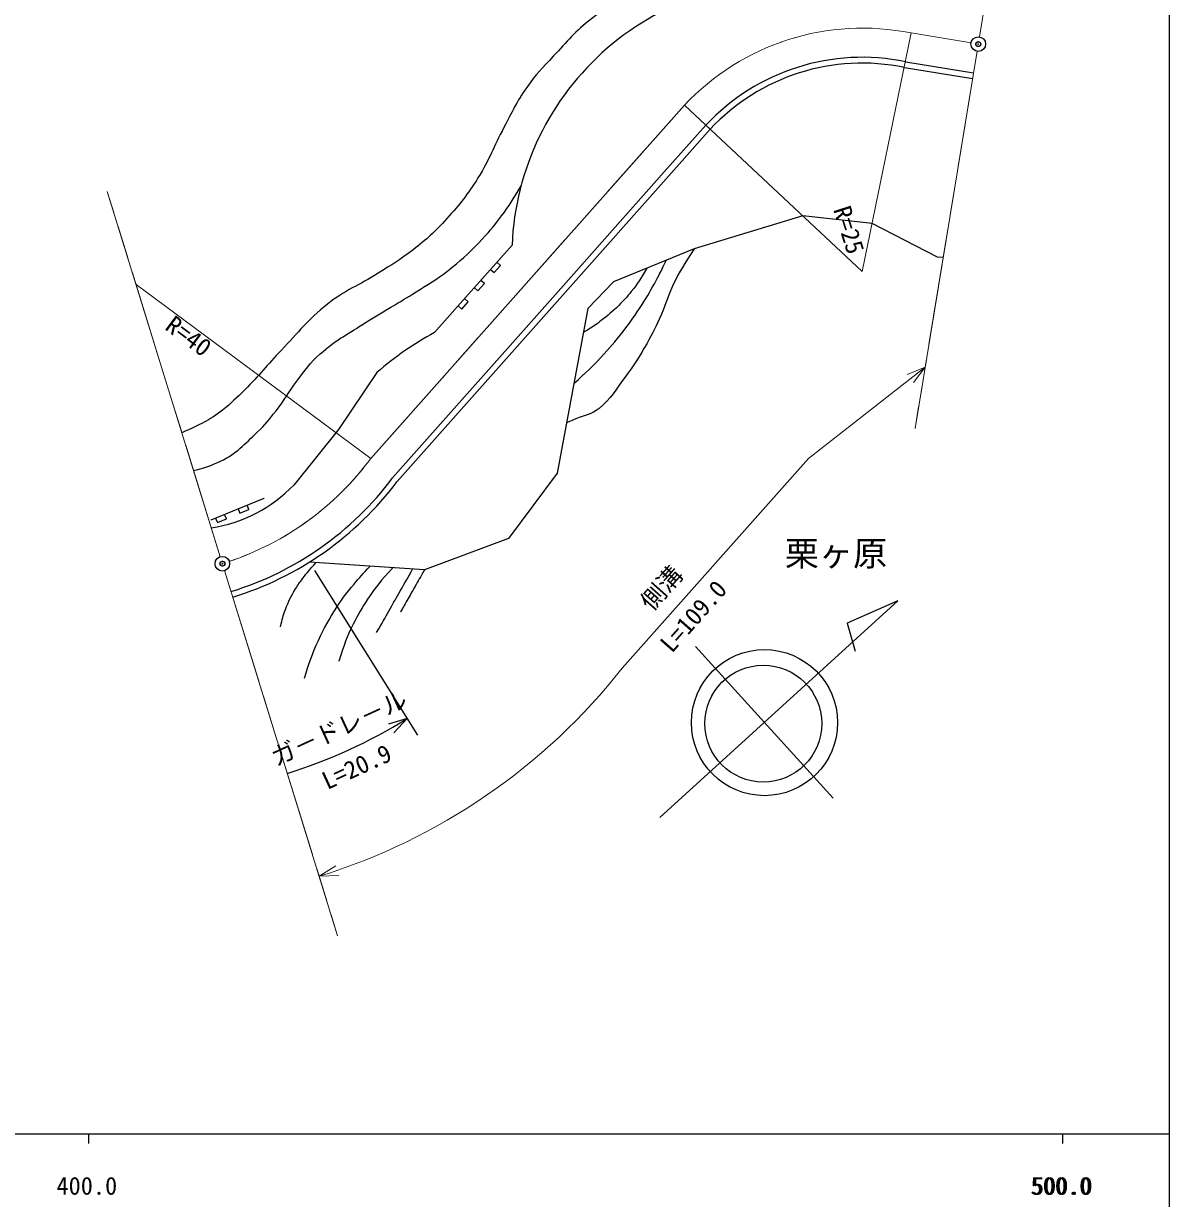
# Model space of a CAD drawing. Units: millimetres on the paper, with parts at other scales. Extents: x 40 to 680, y 20 to 380.
# Drawn here: x 461.3 to 579, y 198.4 to 319 of the extents above; entities that cross this region are included whole.
import ezdxf
from ezdxf.enums import TextEntityAlignment as Align

# ---------------------------------------------------------------- set-up
doc = ezdxf.new("R2010")
doc.units = ezdxf.units.MM
doc.header["$PDMODE"] = 32
doc.header["$PDSIZE"] = 0.5
doc.linetypes.add('CHAIN', pattern=[18.5, 12, -1.5, 3.5, -1.5])
for name, color, linetype, lineweight in [('M-BGD', 7, 'Continuous', 25), ('M-BMK', 2, 'CHAIN', 13), ('M-BMK-SRVR', 3, 'Continuous', 25), ('M-STR-HTXT', 7, 'Continuous', 13), ('M-STR-STRC', 7, 'Continuous', 25), ('M-TTL-BAND', 7, 'Continuous', 25), ('作業ﾚｲﾔ1', 7, 'Continuous', 13)]:
    doc.layers.add(name, color=color, linetype=linetype, lineweight=lineweight)
doc.layers.add('M-OTRS', color=6, linetype='Continuous')
doc.styles.add('@ＭＳ ゴシック', font='')
doc.styles.add('ＭＳ ゴシック', font='')
doc.styles.get('@ＭＳ ゴシック').set_extended_font_data('@MS Gothic')
doc.styles.get('ＭＳ ゴシック').set_extended_font_data('MS Gothic')

msp = doc.modelspace()

# ---------------------------------------------------------------- linework, layer by layer
at = {"layer": 'M-BGD'}
for p, q in [((551.915, 315.056), (558.881, 313.911)), ((551.806, 314.466), (558.784, 313.319)), ((531.396, 308.542), (527.132, 303.74)), ((531.834, 308.132), (527.581, 303.341)), ((527.132, 303.74), (516.507, 291.777)), ((527.581, 303.341), (516.956, 291.378)), ((541.35, 299.23), (530.199, 295.833)), ((548.487, 298.457), (541.35, 299.23)), ((555.176, 294.985), (548.487, 298.457)), ((505.634, 289.624), (511.498, 296.226)), ((530.199, 295.833), (521.901, 292.447)), ((510.324, 294.151), (509.95, 294.483)), ((555.764, 294.95), (555.176, 294.985)), ((509.286, 293.736), (509.66, 293.404)), ((509.66, 293.404), (510.324, 294.151)), ((508, 291.535), (508.664, 292.282)), ((508.664, 292.282), (508.29, 292.614)), ((521.901, 292.447), (519.277, 289.738)), ((516.507, 291.777), (499.242, 272.337)), ((516.956, 291.378), (499.707, 271.957)), ((507.004, 290.413), (506.63, 290.745)), ((507.626, 291.867), (508, 291.535)), ((505.634, 289.624), (503.529, 287.254)), ((505.966, 289.997), (506.34, 289.665)), ((506.34, 289.665), (507.004, 290.413)), ((519.277, 289.738), (516.143, 272.805)), ((497.609, 283.149), (493.669, 277.286)), ((493.669, 277.286), (489.091, 271.595)), ((516.143, 272.805), (511.147, 266.116)), ((480.602, 268.021), (486.059, 270.262)), ((483.377, 269.161), (483.567, 268.698)), ((483.567, 268.698), (484.492, 269.078)), ((484.492, 269.078), (484.302, 269.541)), ((481.064, 268.211), (481.254, 267.748)), ((481.254, 267.748), (482.179, 268.128)), ((482.179, 268.128), (481.989, 268.591)), ((511.147, 266.116), (502.511, 262.899)), ((502.511, 262.899), (490.696, 263.688)), ((526.66, 237.485), (551.096, 259.707)), ((551.096, 259.707), (545.907, 257.429)), ((545.907, 257.429), (546.715, 254.539)), ((530.323, 255.009), (544.452, 239.472))]:
    msp.add_line(p, q, dxfattribs=at)
for centre, radius in [((537.416, 247.209), 7.5), ((537.293, 247.11), 6)]:
    msp.add_circle(centre, radius, dxfattribs=at)
for centre, radius, start, end in [((539.724, 295.043), 28.252, 83.91044, 177.60002), ((547.461, 293.512), 22, 78.31906, 136.90592), ((547.461, 293.512), 21.4, 78.28639, 136.90592), ((519.23, 258.292), 32.944, 118.46297, 131.01639), ((478.298, 282.027), 15.011, 278.8964, 315.97502), ((472.956, 292.069), 32.868, 287.13625, 323.10599), ((472.956, 292.069), 33.468, 287.13625, 323.06351)]:
    msp.add_arc(centre, radius, start, end, dxfattribs=at)
for points, knots in [([(550.989, 322.255), (548.1, 323.087), (547.223, 323.381), (544.742, 323.766), (542.919, 324.049), (541.886, 324.154), (540.043, 324.25), (538.019, 324.356), (536.875, 324.324), (534.853, 324.169), (533.155, 324.039), (532.207, 323.897), (530.529, 323.605), (529.32, 323.395), (528.648, 323.236), (527.461, 322.922), (525.733, 322.465), (524.75, 322.22), (523.105, 321.521), (521.656, 320.905), (520.905, 320.398), (519.645, 319.456), (517.932, 318.174), (517.204, 317.176), (515.736, 315.621), (514.61, 314.428), (513.955, 313.768), (513.01, 312.427), (511.944, 310.914), (511.546, 309.937), (510.665, 308.309), (509.582, 306.309), (509.225, 305.049), (508.004, 303.129), (506.9, 301.395), (506.181, 300.477), (504.804, 298.949), (503.562, 297.571), (502.778, 296.868), (501.315, 295.727), (499.997, 294.699), (499.169, 294.243), (497.76, 293.343), (495.749, 292.058), (494.409, 291.651), (492.539, 290.167), (490.496, 288.544), (489.619, 287.329), (487.814, 285.445), (486.317, 283.883), (485.588, 282.903), (484.051, 281.382), (483.193, 280.534), (482.725, 280.038), (481.774, 279.296), (480.302, 278.146), (479.571, 277.881), (477.6, 276.964)], [0, 0, 0, 0, 1, 1, 1, 2, 2, 2, 3, 3, 3, 4, 4, 4, 5, 5, 5, 6, 6, 6, 7, 7, 7, 8, 8, 8, 9, 9, 9, 10, 10, 10, 11, 11, 11, 12, 12, 12, 13, 13, 13, 14, 14, 14, 15, 15, 15, 16, 16, 16, 17, 17, 17, 18, 18, 18, 19, 19, 19, 19]), ([(478.798, 273.087), (480.054, 273.382), (480.522, 273.559), (481.552, 274.045), (483.271, 274.855), (483.977, 275.767), (485.38, 277.049), (486.212, 277.809), (486.569, 278.347), (487.27, 279.23), (488.169, 280.362), (488.526, 281.105), (489.403, 282.254), (490.282, 283.407), (490.718, 284.125), (491.809, 285.081), (493.353, 286.434), (494.409, 286.954), (496.133, 288.068), (497.26, 288.797), (497.922, 289.157), (499.069, 289.855), (500.076, 290.468), (500.652, 290.79), (501.646, 291.423), (502.933, 292.244), (503.693, 292.653), (504.896, 293.592), (506.22, 294.626), (506.917, 295.269), (508.088, 296.472), (509.07, 297.48), (509.572, 298.095), (510.413, 299.222), (511.273, 300.376), (511.539, 300.825), (512.424, 302.311)], [0, 0, 0, 0, 1, 1, 1, 2, 2, 2, 3, 3, 3, 4, 4, 4, 5, 5, 5, 6, 6, 6, 7, 7, 7, 8, 8, 8, 9, 9, 9, 10, 10, 10, 11, 11, 11, 12, 12, 12, 12]), ([(530.199, 295.833), (529.121, 294.183), (528.763, 293.678), (528.056, 292.183), (527.508, 291.022), (527.358, 290.303), (526.83, 289.132), (526.289, 287.928), (525.975, 287.255), (525.323, 286.108), (524.529, 284.713), (524.051, 283.945), (523.094, 282.656), (522.128, 281.354), (521.678, 280.508), (520.434, 279.469), (519.653, 278.816), (518.99, 278.807), (518.059, 278.398), (517.685, 278.234), (517.567, 278.182), (517.101, 277.981)], [0, 0, 0, 0, 1, 1, 1, 2, 2, 2, 3, 3, 3, 4, 4, 4, 5, 5, 5, 6, 6, 6, 7, 7, 7, 7]), ([(517.851, 282.034), (519.182, 283.237), (519.571, 283.584), (520.585, 284.665), (521.538, 285.681), (522.05, 286.274), (522.901, 287.377), (523.706, 288.42), (524.136, 289.023), (524.846, 290.132), (525.449, 291.074), (525.77, 291.615), (526.298, 292.601), (526.722, 293.394), (526.857, 293.667), (527.325, 294.661)], [0, 0, 0, 0, 1, 1, 1, 2, 2, 2, 3, 3, 3, 4, 4, 4, 5, 5, 5, 5]), ([(525.34, 293.85), (524.646, 292.71), (524.45, 292.344), (523.747, 291.477), (523.27, 290.889), (523, 290.557), (522.452, 290.034), (521.783, 289.395), (521.39, 289.053), (520.662, 288.482), (520.18, 288.105), (519.89, 287.919), (519.368, 287.599), (519.156, 287.469), (519.085, 287.424), (518.821, 287.275)], [0, 0, 0, 0, 1, 1, 1, 2, 2, 2, 3, 3, 3, 4, 4, 4, 5, 5, 5, 5]), ([(487.727, 257.051), (487.918, 257.887), (487.99, 258.152), (488.238, 258.833), (488.551, 259.691), (488.788, 260.154), (489.26, 260.937), (489.527, 261.38), (489.703, 261.612), (490.011, 262.028), (490.505, 262.694), (490.714, 262.902), (491.389, 263.641)], [0, 0, 0, 0, 1, 1, 1, 2, 2, 2, 3, 3, 3, 4, 4, 4, 4]), ([(490.188, 251.778), (490.676, 253.374), (490.836, 253.865), (491.392, 255.148), (492.012, 256.58), (492.443, 257.35), (493.264, 258.677), (493.966, 259.811), (494.419, 260.414), (495.274, 261.437), (495.895, 262.179), (496.124, 262.434), (496.938, 263.271)], [0, 0, 0, 0, 1, 1, 1, 2, 2, 2, 3, 3, 3, 4, 4, 4, 4]), ([(499.258, 263.116), (497.984, 261.677), (497.559, 261.243), (496.674, 259.894), (496.042, 258.928), (495.716, 258.365), (495.197, 257.333), (494.478, 255.905), (494.316, 255.326), (493.711, 253.519)], [0, 0, 0, 0, 1, 1, 1, 2, 2, 2, 3, 3, 3, 3]), ([(497.6, 256.465), (498.227, 257.57), (498.384, 257.846), (498.886, 258.731), (499.271, 259.408), (499.487, 259.788), (499.871, 260.466), (500.362, 261.33), (500.645, 261.809), (501.127, 262.678), (501.193, 262.796), (501.214, 262.833), (501.294, 262.981)], [0, 0, 0, 0, 1, 1, 1, 2, 2, 2, 3, 3, 3, 4, 4, 4, 4]), ([(502.511, 262.899), (502.028, 262.05), (501.907, 261.837), (501.52, 261.156), (501.211, 260.614), (501.039, 260.31), (500.73, 259.768), (500.467, 259.304), (500.385, 259.16), (500.056, 258.581)], [0, 0, 0, 0, 1, 1, 1, 2, 2, 2, 3, 3, 3, 3])]:
    msp.add_open_spline(points, degree=3, knots=knots, dxfattribs=at)
at = {"layer": 'M-BMK'}
for p, q in [((559.489, 317.612), (565.856, 356.342)), ((552.46, 318.007), (558.628, 316.993)), ((559.246, 316.131), (552.88, 277.401)), ((529.205, 310.592), (496.999, 274.329)), ((481.544, 264.246), (469.936, 301.74)), ((481.988, 262.813), (493.596, 225.319))]:
    msp.add_line(p, q, dxfattribs=at)
for centre, radius, start, end in [((547.461, 293.512), 25, 78.46458, 136.90592), ((472.893, 292.188), 30, 288.61139, 323.46688)]:
    msp.add_arc(centre, radius, start, end, dxfattribs=at)
at = {"layer": 'M-BMK-SRVR'}
for centre in [(559.368, 316.871), (481.754, 263.526)]:
    msp.add_circle(centre, 0.75, dxfattribs=at)
for p in [(559.368, 316.871), (481.754, 263.526)]:
    msp.add_point(p, dxfattribs=at)
at = {"layer": 'M-OTRS'}
for p in [(559.357, 316.864), (481.765, 263.533)]:
    msp.add_point(p, dxfattribs=at)
at = {"layer": 'M-STR-HTXT'}
for p, q in [((552.46, 318.007), (547.461, 293.512)), ((529.205, 310.592), (547.461, 293.512)), ((496.999, 274.329), (472.893, 292.188)), ((541.934, 274.326), (553.918, 283.716)), ((553.918, 283.716), (552.078, 282.932)), ((552.717, 282.117), (553.918, 283.716)), ((541.934, 274.326), (522.821, 252.805)), ((493.396, 232.498), (491.703, 231.433)), ((491.703, 231.433), (493.701, 231.509))]:
    msp.add_line(p, q, dxfattribs=at)
msp.add_arc((472.956, 292.069), 63.468, 287.18045, 321.78333, dxfattribs=at)
at = {"layer": 'M-STR-STRC'}
for p, q in [((491.226, 262.84), (501.784, 245.939)), ((500.724, 247.635), (498.811, 247.051)), ((499.36, 246.172), (500.724, 247.635))]:
    msp.add_line(p, q, dxfattribs=at)
msp.add_arc((472.893, 292.188), 52.531, 287.17896, 301.99194, dxfattribs=at)
at = {"layer": 'M-TTL-BAND'}
for p, q in [((579, 20), (579, 370)), ((40, 205), (579, 205)), ((468, 205), (468, 204)), ((568, 205), (568, 204))]:
    msp.add_line(p, q, dxfattribs=at)
at = {"layer": '作業ﾚｲﾔ1'}
for p, q in [((559.489, 317.612), (565.856, 356.342)), ((552.46, 318.007), (547.461, 293.512)), ((552.46, 318.007), (558.628, 316.993)), ((559.246, 316.131), (552.88, 277.401)), ((551.915, 315.056), (558.881, 313.911)), ((551.806, 314.466), (558.784, 313.319)), ((529.205, 310.592), (496.999, 274.329)), ((529.205, 310.592), (547.461, 293.512)), ((531.396, 308.542), (527.132, 303.74)), ((531.834, 308.132), (527.581, 303.341)), ((527.132, 303.74), (516.507, 291.777)), ((527.581, 303.341), (516.956, 291.378)), ((481.544, 264.246), (469.936, 301.74)), ((541.35, 299.23), (530.199, 295.833)), ((548.487, 298.457), (541.35, 299.23)), ((555.176, 294.985), (548.487, 298.457)), ((505.634, 289.624), (511.498, 296.226)), ((530.199, 295.833), (521.901, 292.447)), ((510.324, 294.151), (509.95, 294.483)), ((555.764, 294.95), (555.176, 294.985)), ((509.286, 293.736), (509.66, 293.404)), ((509.66, 293.404), (510.324, 294.151)), ((496.999, 274.329), (472.893, 292.188)), ((508, 291.535), (508.664, 292.282)), ((508.664, 292.282), (508.29, 292.614)), ((521.901, 292.447), (519.277, 289.738)), ((516.507, 291.777), (499.242, 272.337)), ((516.956, 291.378), (499.707, 271.957)), ((507.004, 290.413), (506.63, 290.745)), ((507.626, 291.867), (508, 291.535)), ((505.634, 289.624), (503.529, 287.254)), ((505.966, 289.997), (506.34, 289.665)), ((506.34, 289.665), (507.004, 290.413)), ((519.277, 289.738), (516.143, 272.805)), ((541.934, 274.326), (553.918, 283.716)), ((553.918, 283.716), (552.078, 282.932)), ((552.717, 282.117), (553.918, 283.716)), ((497.609, 283.149), (493.669, 277.286)), ((493.669, 277.286), (489.091, 271.595)), ((516.143, 272.805), (511.147, 266.116)), ((480.602, 268.021), (486.059, 270.262)), ((483.377, 269.161), (483.567, 268.698)), ((483.567, 268.698), (484.492, 269.078)), ((484.492, 269.078), (484.302, 269.541)), ((481.064, 268.211), (481.254, 267.748)), ((481.254, 267.748), (482.179, 268.128)), ((482.179, 268.128), (481.989, 268.591)), ((511.147, 266.116), (502.511, 262.899)), ((502.511, 262.899), (490.696, 263.688)), ((481.988, 262.813), (493.596, 225.319)), ((526.66, 237.485), (551.096, 259.707)), ((551.096, 259.707), (545.907, 257.429)), ((545.907, 257.429), (546.715, 254.539)), ((530.323, 255.009), (544.452, 239.472))]:
    msp.add_line(p, q, dxfattribs=at)
for centre, radius in [((559.368, 316.871), 0.75), ((481.754, 263.526), 0.75), ((537.416, 247.209), 7.5), ((537.293, 247.11), 6)]:
    msp.add_circle(centre, radius, dxfattribs=at)
for centre, radius, start, end in [((539.724, 295.043), 28.252, 83.91044, 177.60002), ((547.461, 293.512), 25, 78.46458, 136.90592), ((547.461, 293.512), 22, 78.31906, 136.90592), ((547.461, 293.512), 21.4, 78.28639, 136.90592), ((519.23, 258.292), 32.944, 118.46297, 131.01639), ((472.893, 292.188), 30, 288.61139, 323.46688), ((478.298, 282.027), 15.011, 278.8964, 315.97502), ((472.956, 292.069), 32.868, 287.13625, 323.10599), ((472.956, 292.069), 33.468, 287.13625, 323.06351)]:
    msp.add_arc(centre, radius, start, end, dxfattribs=at)
for points, knots in [([(550.989, 322.255), (548.1, 323.087), (547.223, 323.381), (544.742, 323.766), (542.919, 324.049), (541.886, 324.154), (540.043, 324.25), (538.019, 324.356), (536.875, 324.324), (534.853, 324.169), (533.155, 324.039), (532.207, 323.897), (530.529, 323.605), (529.32, 323.395), (528.648, 323.236), (527.461, 322.922), (525.733, 322.465), (524.75, 322.22), (523.105, 321.521), (521.656, 320.905), (520.905, 320.398), (519.645, 319.456), (517.932, 318.174), (517.204, 317.176), (515.736, 315.621), (514.61, 314.428), (513.955, 313.768), (513.01, 312.427), (511.944, 310.914), (511.546, 309.937), (510.665, 308.309), (509.582, 306.309), (509.225, 305.049), (508.004, 303.129), (506.9, 301.395), (506.181, 300.477), (504.804, 298.949), (503.562, 297.571), (502.778, 296.868), (501.315, 295.727), (499.997, 294.699), (499.169, 294.243), (497.76, 293.343), (495.749, 292.058), (494.409, 291.651), (492.539, 290.167), (490.496, 288.544), (489.619, 287.329), (487.814, 285.445), (486.317, 283.883), (485.588, 282.903), (484.051, 281.382), (483.193, 280.534), (482.725, 280.038), (481.774, 279.296), (480.302, 278.146), (479.571, 277.881), (477.6, 276.964)], [0, 0, 0, 0, 1, 1, 1, 2, 2, 2, 3, 3, 3, 4, 4, 4, 5, 5, 5, 6, 6, 6, 7, 7, 7, 8, 8, 8, 9, 9, 9, 10, 10, 10, 11, 11, 11, 12, 12, 12, 13, 13, 13, 14, 14, 14, 15, 15, 15, 16, 16, 16, 17, 17, 17, 18, 18, 18, 19, 19, 19, 19]), ([(478.798, 273.087), (480.054, 273.382), (480.522, 273.559), (481.552, 274.045), (483.271, 274.855), (483.977, 275.767), (485.38, 277.049), (486.212, 277.809), (486.569, 278.347), (487.27, 279.23), (488.169, 280.362), (488.526, 281.105), (489.403, 282.254), (490.282, 283.407), (490.718, 284.125), (491.809, 285.081), (493.353, 286.434), (494.409, 286.954), (496.133, 288.068), (497.26, 288.797), (497.922, 289.157), (499.069, 289.855), (500.076, 290.468), (500.652, 290.79), (501.646, 291.423), (502.933, 292.244), (503.693, 292.653), (504.896, 293.592), (506.22, 294.626), (506.917, 295.269), (508.088, 296.472), (509.07, 297.48), (509.572, 298.095), (510.413, 299.222), (511.273, 300.376), (511.539, 300.825), (512.424, 302.311)], [0, 0, 0, 0, 1, 1, 1, 2, 2, 2, 3, 3, 3, 4, 4, 4, 5, 5, 5, 6, 6, 6, 7, 7, 7, 8, 8, 8, 9, 9, 9, 10, 10, 10, 11, 11, 11, 12, 12, 12, 12]), ([(530.199, 295.833), (529.121, 294.183), (528.763, 293.678), (528.056, 292.183), (527.508, 291.022), (527.358, 290.303), (526.83, 289.132), (526.289, 287.928), (525.975, 287.255), (525.323, 286.108), (524.529, 284.713), (524.051, 283.945), (523.094, 282.656), (522.128, 281.354), (521.678, 280.508), (520.434, 279.469), (519.653, 278.816), (518.99, 278.807), (518.059, 278.398), (517.685, 278.234), (517.567, 278.182), (517.101, 277.981)], [0, 0, 0, 0, 1, 1, 1, 2, 2, 2, 3, 3, 3, 4, 4, 4, 5, 5, 5, 6, 6, 6, 7, 7, 7, 7]), ([(517.851, 282.034), (519.182, 283.237), (519.571, 283.584), (520.585, 284.665), (521.538, 285.681), (522.05, 286.274), (522.901, 287.377), (523.706, 288.42), (524.136, 289.023), (524.846, 290.132), (525.449, 291.074), (525.77, 291.615), (526.298, 292.601), (526.722, 293.394), (526.857, 293.667), (527.325, 294.661)], [0, 0, 0, 0, 1, 1, 1, 2, 2, 2, 3, 3, 3, 4, 4, 4, 5, 5, 5, 5]), ([(525.34, 293.85), (524.646, 292.71), (524.45, 292.344), (523.747, 291.477), (523.27, 290.889), (523, 290.557), (522.452, 290.034), (521.783, 289.395), (521.39, 289.053), (520.662, 288.482), (520.18, 288.105), (519.89, 287.919), (519.368, 287.599), (519.156, 287.469), (519.085, 287.424), (518.821, 287.275)], [0, 0, 0, 0, 1, 1, 1, 2, 2, 2, 3, 3, 3, 4, 4, 4, 5, 5, 5, 5]), ([(487.727, 257.051), (487.918, 257.887), (487.99, 258.152), (488.238, 258.833), (488.551, 259.691), (488.788, 260.154), (489.26, 260.937), (489.527, 261.38), (489.703, 261.612), (490.011, 262.028), (490.505, 262.694), (490.714, 262.902), (491.389, 263.641)], [0, 0, 0, 0, 1, 1, 1, 2, 2, 2, 3, 3, 3, 4, 4, 4, 4]), ([(490.188, 251.778), (490.676, 253.374), (490.836, 253.865), (491.392, 255.148), (492.012, 256.58), (492.443, 257.35), (493.264, 258.677), (493.966, 259.811), (494.419, 260.414), (495.274, 261.437), (495.895, 262.179), (496.124, 262.434), (496.938, 263.271)], [0, 0, 0, 0, 1, 1, 1, 2, 2, 2, 3, 3, 3, 4, 4, 4, 4]), ([(499.258, 263.116), (497.984, 261.677), (497.559, 261.243), (496.674, 259.894), (496.042, 258.928), (495.716, 258.365), (495.197, 257.333), (494.478, 255.905), (494.316, 255.326), (493.711, 253.519)], [0, 0, 0, 0, 1, 1, 1, 2, 2, 2, 3, 3, 3, 3]), ([(497.6, 256.465), (498.227, 257.57), (498.384, 257.846), (498.886, 258.731), (499.271, 259.408), (499.487, 259.788), (499.871, 260.466), (500.362, 261.33), (500.645, 261.809), (501.127, 262.678), (501.193, 262.796), (501.214, 262.833), (501.294, 262.981)], [0, 0, 0, 0, 1, 1, 1, 2, 2, 2, 3, 3, 3, 4, 4, 4, 4]), ([(502.511, 262.899), (502.028, 262.05), (501.907, 261.837), (501.52, 261.156), (501.211, 260.614), (501.039, 260.31), (500.73, 259.768), (500.467, 259.304), (500.385, 259.16), (500.056, 258.581)], [0, 0, 0, 0, 1, 1, 1, 2, 2, 2, 3, 3, 3, 3])]:
    msp.add_open_spline(points, degree=3, knots=knots, dxfattribs=at)
for p in [(559.368, 316.871), (481.754, 263.526)]:
    msp.add_point(p, dxfattribs=at)

# ---------------------------------------------------------------- texts
at = {"layer": 'M-BGD', "style": 'ＭＳ ゴシック'}
msp.add_text('栗ヶ原', height=2.566, dxfattribs=at).set_placement((544.76, 264.591), align=Align.MIDDLE_CENTER)
at = {"layer": 'M-STR-HTXT', "style": 'ＭＳ ゴシック'}
msp.add_text('R=25', height=1.833, rotation=287.685, dxfattribs=at).set_placement((546.854, 295.417), align=Align.MIDDLE_RIGHT)
msp.add_text('R=40', height=1.833, rotation=323.467, dxfattribs=at).set_placement((475.423, 287.203), align=Align.BOTTOM_LEFT)
msp.add_text('側溝', height=1.833, rotation=48.39, dxfattribs=at).set_placement((527.933, 260.067), align=Align.BOTTOM_CENTER)
at = {"layer": 'M-STR-HTXT', "style": '@ＭＳ ゴシック'}
msp.add_text('L=109.0', height=1.833, rotation=48.39, dxfattribs=at).set_placement((529.428, 258.739), align=Align.TOP_CENTER)
at = {"layer": 'M-STR-STRC', "style": 'ＭＳ ゴシック'}
msp.add_text('ガ－ドレ－ル', height=1.833, rotation=24.585, dxfattribs=at).set_placement((494.333, 245.328), align=Align.BOTTOM_CENTER)
at = {"layer": 'M-STR-STRC', "style": '@ＭＳ ゴシック'}
msp.add_text('L=20.9', height=1.833, rotation=24.585, dxfattribs=at).set_placement((495.165, 243.51), align=Align.TOP_CENTER)
at = {"layer": 'M-TTL-BAND', "style": 'ＭＳ ゴシック'}
for s, p in [('400.0', (467.844, 198.195)), ('500.0', (567.844, 198.195)), ('500.0', (568, 198.195))]:
    msp.add_text(s, height=1.833, dxfattribs=at).set_placement(p, align=Align.BOTTOM_CENTER)
at = {"layer": '作業ﾚｲﾔ1', "style": 'ＭＳ ゴシック'}
msp.add_text('R=25', height=1.833, rotation=287.685, dxfattribs=at).set_placement((546.854, 295.417), align=Align.MIDDLE_RIGHT)
msp.add_text('R=40', height=1.833, rotation=323.467, dxfattribs=at).set_placement((475.423, 287.202), align=Align.BOTTOM_LEFT)
msp.add_text('栗ヶ原', height=2.566, dxfattribs=at).set_placement((544.76, 264.591), align=Align.MIDDLE_CENTER)

doc.saveas('drawing.dxf')
